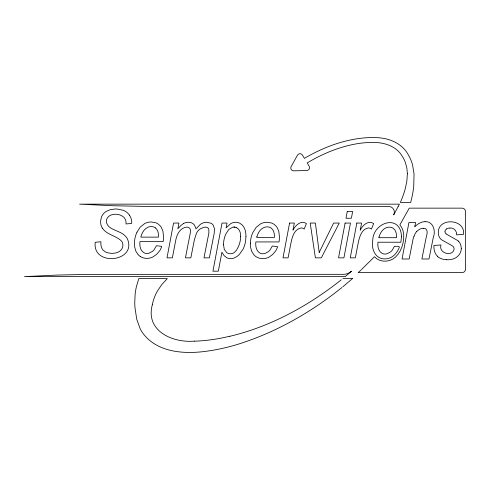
<?xml version="1.0" encoding="UTF-8"?>
<svg xmlns="http://www.w3.org/2000/svg" width="490" height="490" viewBox="0 0 490 490"><rect width="100%" height="100%" fill="white"/><g stroke="black" fill="none" stroke-linecap="round" stroke-linejoin="round"><path stroke-width="0.73" d="M461.231 248.522L461.219 247.854A10.388 10.388 0 0 0 458.505 241.141M152.323 304.756C145.114 331.13 173.062 343.221 194.689 341.083M136.998 232.18L140.22 227.115L144.624 223.599A14.143 14.143 0 0 1 151.196 221.982L155.581 222.711A10.921 10.921 0 0 1 158.246 224.108L160.095 225.755A11.356 11.356 0 0 1 161.265 227.28L162.876 230.98L163.538 236.407A36.174 36.174 0 0 1 163.139 241.65L139.938 241.65L139.846 242.862A14.339 14.339 0 0 0 139.828 243.512C139.742 247.027 140.808 251.113 144.17 252.84A5.764 5.764 0 0 0 146.149 253.434L146.859 253.477A7.822 7.822 0 0 0 149.254 253.091L152.28 251.486A10.927 10.927 0 0 0 154.111 249.741L156.433 245.741L161.663 246.335A14.933 14.933 0 0 1 159.869 250.525L156.757 254.218L153.076 256.858A13.34 13.34 0 0 1 148.041 258.31A14.271 14.271 0 0 1 146.847 258.359A12.121 12.121 0 0 1 140.581 256.693M416.672 231.58L417.474 230.796A9.549 9.549 0 0 1 423.238 228.218M361.553 269.506L374.47 256.742L376.853 258.824L379.664 260.276L382.929 261.09L386.365 261.139L389.728 260.46L392.766 259.1L395.418 257.164L397.905 254.475L400.085 251.094L401.867 247.083L403.111 242.685L403.711 238.354L403.68 234.355L403.037 230.753L401.702 227.458L399.865 224.861L409.248 208.146L462.076 208.146A3.424 3.424 0 0 1 465.5 211.57L465.5 269.194A3.424 3.424 0 0 1 462.076 272.618L358.147 272.618L361.032 269.984M342.78 286.834L352.806 278.32L342.853 278.541M341.959 287.501C311.095 312.271 276.084 332.312 238.244 344.182A198.027 198.027 0 0 1 206.786 351.195C184.479 354.325 157.161 352.745 142.676 332.949A34.208 34.208 0 0 1 140.165 328.753L136.735 319.272L134.946 307.42A85.193 85.193 0 0 1 134.756 302.434L135.118 294.447A63.988 63.988 0 0 1 136.422 286.607L138.793 278.608L167.347 278.608L161.743 284.623L157.272 291.256A45.509 45.509 0 0 0 152.317 304.756M341.23 279.827C308.431 305.895 270.768 326.53 229.828 336.305M446.421 229.069L446.084 229.357A3.081 3.081 0 0 0 444.963 231.488M183.376 223.599L180.81 225.565L177.864 228.793L178.948 223.06L173.564 223.06L167.004 257.856L172.382 257.856L175.518 241.411C176.455 235.837 178.911 229.357 184.804 227.476A7.816 7.816 0 0 1 187.021 227.158L187.204 227.158A3.442 3.442 0 0 1 189.655 228.291A3.338 3.338 0 0 1 190.328 229.541L190.506 230.502A5.574 5.574 0 0 1 190.512 231.207L190.426 232.101A27.82 27.82 0 0 1 190.2 233.516L185.441 257.856L190.824 257.856L194.438 239.622L196.386 233.442A11.601 11.601 0 0 1 196.931 232.419A11.135 11.135 0 0 1 200.655 228.628L203.944 227.299A7.191 7.191 0 0 1 205.371 227.152L206.547 227.287A3.442 3.442 0 0 1 208.085 228.083A2.909 2.909 0 0 1 208.771 229.069L208.912 232.689A37.289 37.289 0 0 1 208.716 233.853L203.987 257.856L209.371 257.856L214.032 234.165A50.893 50.893 0 0 0 214.234 232.989L214.455 228.744L213.358 225.4A6.052 6.052 0 0 0 212.452 224.285A6.468 6.468 0 0 0 210.994 223.226L206.657 222.276A10.694 10.694 0 0 0 201.396 223.71A12.697 12.697 0 0 0 200.392 224.328L196 228.793L194.653 225.412A6.903 6.903 0 0 0 193.336 223.942A7.056 7.056 0 0 0 190.469 222.509L188.773 222.282A10.29 10.29 0 0 0 183.37 223.599M423.244 228.309C427.77 227.623 427.641 233.044 426.496 235.923L421.878 258.996L429.007 258.996L433.325 237.27C436.014 230.845 432.995 220.99 425.038 221.701M449.869 228.003C453.758 227.519 457.152 230.986 456.551 234.882L463.528 234.361C465.555 218.577 437.588 217.186 438.305 232.946A9.488 9.488 0 0 0 439.928 238.067L440.345 238.563A9.169 9.169 0 0 0 441.441 239.702L452.19 245.766A7.834 7.834 0 0 1 452.907 246.329M233.938 227.06L234.961 227.139M446.249 259.743C450.408 260.025 454.977 259.161 457.979 256.062A11.184 11.184 0 0 0 461.347 248.528M236.823 227.807C239.751 229.485 240.725 233.087 240.651 236.254M155.379 227.887C158.221 229.994 158.601 233.859 158.484 237.123L140.808 237.123C141.824 233.099 144.029 228.934 148.035 227.231A8.367 8.367 0 0 1 151.679 226.582L153.15 226.803A6.303 6.303 0 0 1 155.379 227.887M446.157 233.908L446.261 233.987A8.171 8.171 0 0 0 446.709 234.312L457.954 240.682A7.289 7.289 0 0 1 458.475 241.166M437.748 256.521C434.606 253.814 433.693 249.422 433.932 245.447L440.994 244.969C438.232 253.618 453.299 257.14 454.132 248.791A3.724 3.724 0 0 0 453.201 246.642M223.526 244.761L224.291 249.428L226.803 252.668A5.929 5.929 0 0 0 228.977 253.618L230.018 253.753A7.442 7.442 0 0 0 230.962 253.74A6.45 6.45 0 0 0 234.489 252.368L236.548 250.072L238.354 246.789A29.265 29.265 0 0 0 239.047 245.08A25.756 25.756 0 0 0 240.682 236.254M425.032 221.664A11.919 11.919 0 0 0 420.187 222.87L418.907 223.477A14.051 14.051 0 0 0 418.233 223.893L416.041 225.559A28.267 28.267 0 0 0 415.091 226.423L414.785 226.717L415.575 222.491L408.93 222.491L402.045 258.996L409.168 258.996L413.021 239.273A29.516 29.516 0 0 1 414.001 236.186M414.068 236.204A15.27 15.27 0 0 1 416.61 231.525M446.249 259.602A14.039 14.039 0 0 1 437.637 256.662M446.059 233.822A2.824 2.824 0 0 1 445.784 233.559A2.983 2.983 0 0 1 445.018 231.69M446.378 229.002A5.837 5.837 0 0 1 449.869 228.064M136.973 232.168A26.209 26.209 0 0 0 134.474 242.85L134.689 246.923L135.552 250.317A14.112 14.112 0 0 0 136.116 251.627L137.794 254.243A10.89 10.89 0 0 0 140.593 256.674M223.52 244.761A25.964 25.964 0 0 1 225.1 235.843A29.529 29.529 0 0 1 225.78 234.171L228.848 229.369L232.824 227.17A5.629 5.629 0 0 1 236.756 227.807M129.415 215.159A14.284 14.284 0 0 1 130.15 216.366A12.636 12.636 0 0 1 131.724 222.436L131.675 223.452L126.046 223.942L126.004 221.713A7.76 7.76 0 0 0 125.581 220.071L124.803 218.522A7.871 7.871 0 0 0 123.688 217.144C118.935 212.807 108.529 212.948 106.428 219.943C105.515 230.037 119.75 229.902 125.14 235.892A11.484 11.484 0 0 1 127.4 238.863C137.28 261.93 92.206 266.958 95.231 242.323L100.897 241.735L100.909 244.528A10.933 10.933 0 0 0 102.288 249.073A6.125 6.125 0 0 0 103.133 250.182L105.35 251.86A11.754 11.754 0 0 0 105.975 252.166A11.638 11.638 0 0 0 107.684 252.797L111.254 253.348A20.366 20.366 0 0 0 112.749 253.361L116.075 252.914L118.825 251.799A9.065 9.065 0 0 0 119.609 251.272A9.488 9.488 0 0 0 120.656 250.372L121.74 249.036A7.019 7.019 0 0 0 122.69 246.758L122.825 245.925A8.134 8.134 0 0 0 122.868 244.749L122.812 244.149A6.247 6.247 0 0 0 121.618 241.19C116.271 235.721 107.42 235.016 102.747 228.677A11.313 11.313 0 0 1 102.324 228.046M129.434 215.147A13.481 13.481 0 0 0 123.284 210.284L117.03 209.028A27.299 27.299 0 0 0 114.96 209.016L110.226 209.683L106.33 211.343A12.593 12.593 0 0 0 104.701 212.544A12.728 12.728 0 0 0 103.751 213.462L102.925 214.449A11.117 11.117 0 0 0 101.418 217.229L100.707 220.439A15.343 15.343 0 0 0 100.646 222.258L100.664 222.662A11.344 11.344 0 0 0 102.3 228.064M229.798 336.195A173.264 173.264 0 0 1 194.689 341.199M401.494 236.419L400.875 242.219L377.962 242.219L377.87 243.438A14.339 14.339 0 0 0 377.851 244.081C377.759 247.597 378.831 251.682 382.194 253.416A5.764 5.764 0 0 0 384.172 254.004L384.883 254.047A7.822 7.822 0 0 0 387.278 253.661L390.303 252.056A10.927 10.927 0 0 0 392.135 250.317L394.45 246.311C401.604 246.047 399.307 246.991 397.751 250.604C396.765 252.313 395.571 253.918 394.113 255.259C391.247 258.003 387.137 259.351 383.204 258.824C374.556 257.918 371.236 247.946 372.719 240.455C373.037 222.043 400.532 213.573 401.494 236.419M407.368 173.76L406.884 180.847L405.481 187.866A91.979 91.979 0 0 1 400.336 202.431L410.694 202.444L412.139 196.325A97.688 97.688 0 0 0 413.75 186.133L414.044 173.901L412.543 164.805A40.254 40.254 0 0 0 408.268 154.767C401.708 142.535 387.449 137.408 374.225 137.61A92.267 92.267 0 0 0 364.964 137.849C343.496 139.644 322.879 147.515 304.4 158.337L302.422 155.079A2.854 2.854 0 0 0 297.491 155.171L291.127 166.612A2.854 2.854 0 0 0 293.694 170.851L306.783 170.52A2.854 2.854 0 0 0 309.147 166.19L307.175 162.931C322.579 153.707 339.497 146.675 357.259 143.699A92.959 92.959 0 0 1 371.445 142.468C383.07 142.002 396.049 145.585 402.266 156.255A32.316 32.316 0 0 1 405.432 162.668L406.872 168.143L407.368 173.76M245.956 236.296L245.619 241A26.821 26.821 0 0 1 243.83 247.456A26.864 26.864 0 0 1 242.899 249.422L239.451 254.322A17.499 17.499 0 0 1 237.111 256.38L234.349 257.93A10.045 10.045 0 0 1 229.945 258.628L228.61 258.42A8.036 8.036 0 0 1 226.766 257.746L224.083 255.621L221.903 252.258L218.326 271.19L212.942 271.19L222.019 223.06L227.035 223.06L226.092 227.911L230.539 223.783A9.145 9.145 0 0 1 231.084 223.452A9.414 9.414 0 0 1 235.316 222.264A10.033 10.033 0 0 1 236.676 222.331L237.699 222.497A8.728 8.728 0 0 1 240.076 223.403C244.602 225.908 246.072 231.458 245.956 236.296M250.372 243.138L250.592 247.205L251.456 250.604A14.112 14.112 0 0 0 252.019 251.909L253.698 254.531A10.89 10.89 0 0 0 256.497 256.962A12.121 12.121 0 0 0 262.75 258.634A14.271 14.271 0 0 0 263.951 258.591A13.34 13.34 0 0 0 268.986 257.14L272.661 254.5L275.772 250.813A14.933 14.933 0 0 0 277.573 246.617L272.336 246.029L270.021 250.029A10.927 10.927 0 0 1 268.189 251.774L265.157 253.379A7.822 7.822 0 0 1 262.769 253.765L262.058 253.722A5.764 5.764 0 0 1 260.074 253.128C256.717 251.395 255.645 247.309 255.737 243.793A14.339 14.339 0 0 1 255.749 243.15L255.847 241.931L279.049 241.931A36.174 36.174 0 0 0 279.447 236.688L278.786 231.268L277.168 227.562A11.356 11.356 0 0 0 275.999 226.043L274.149 224.396A10.921 10.921 0 0 0 271.491 222.993L267.105 222.276A14.143 14.143 0 0 0 260.527 223.881L256.123 227.397L252.901 232.462A26.209 26.209 0 0 0 250.378 243.138M289.572 223.06L283.012 257.856L288.096 257.856L290.778 243.898C291.979 237.846 293.963 228.995 301.252 227.942A4.533 4.533 0 0 1 303.665 228.689L304.204 229.057L306.397 223.55C301.068 219.814 295.256 225.455 292.989 230.171L294.331 223.06L289.572 223.06M345.101 223.06L338.535 257.856L343.919 257.856L350.479 223.06L345.101 223.06M347.269 211.533L346.007 218.252L351.385 218.252L352.653 211.533L347.269 211.533M356.818 223.06L350.258 257.856L355.348 257.856L358.031 243.898C359.225 237.846 361.216 228.995 368.505 227.942A4.533 4.533 0 0 1 370.912 228.689L371.451 229.057L373.649 223.55C368.315 219.814 362.502 225.455 360.236 230.171L361.577 223.06L356.818 223.06M256.895 236.762L256.717 237.411L274.394 237.411C274.51 234.147 274.124 230.282 271.289 228.175A6.303 6.303 0 0 0 269.053 227.091L267.589 226.87A8.367 8.367 0 0 0 263.939 227.513C260.166 229.124 257.948 232.958 256.895 236.762M379.015 237.044L378.831 237.699L396.508 237.699C396.624 234.428 396.245 230.563 393.403 228.456A6.303 6.303 0 0 0 391.173 227.372L389.703 227.158A8.367 8.367 0 0 0 386.053 227.801C382.28 229.406 380.062 233.246 379.015 237.044M319.394 252.013L319.198 252.485L315.401 223.06L310.207 223.06L315.382 257.856L321.318 257.856L339.282 223.06L333.616 223.06L319.394 252.013M398.174 206.492L393.697 214.889A5.702 5.702 0 0 0 388.699 206.437L144.483 206.4L112.02 205.714L79.588 204.152L399.411 204.152L398.174 206.492M351.348 271.282L345.303 276.611L24.5 276.611L57.685 275.049L90.901 274.363L343.582 274.327A11.411 11.411 0 0 0 351.348 271.282"/></g></svg>
